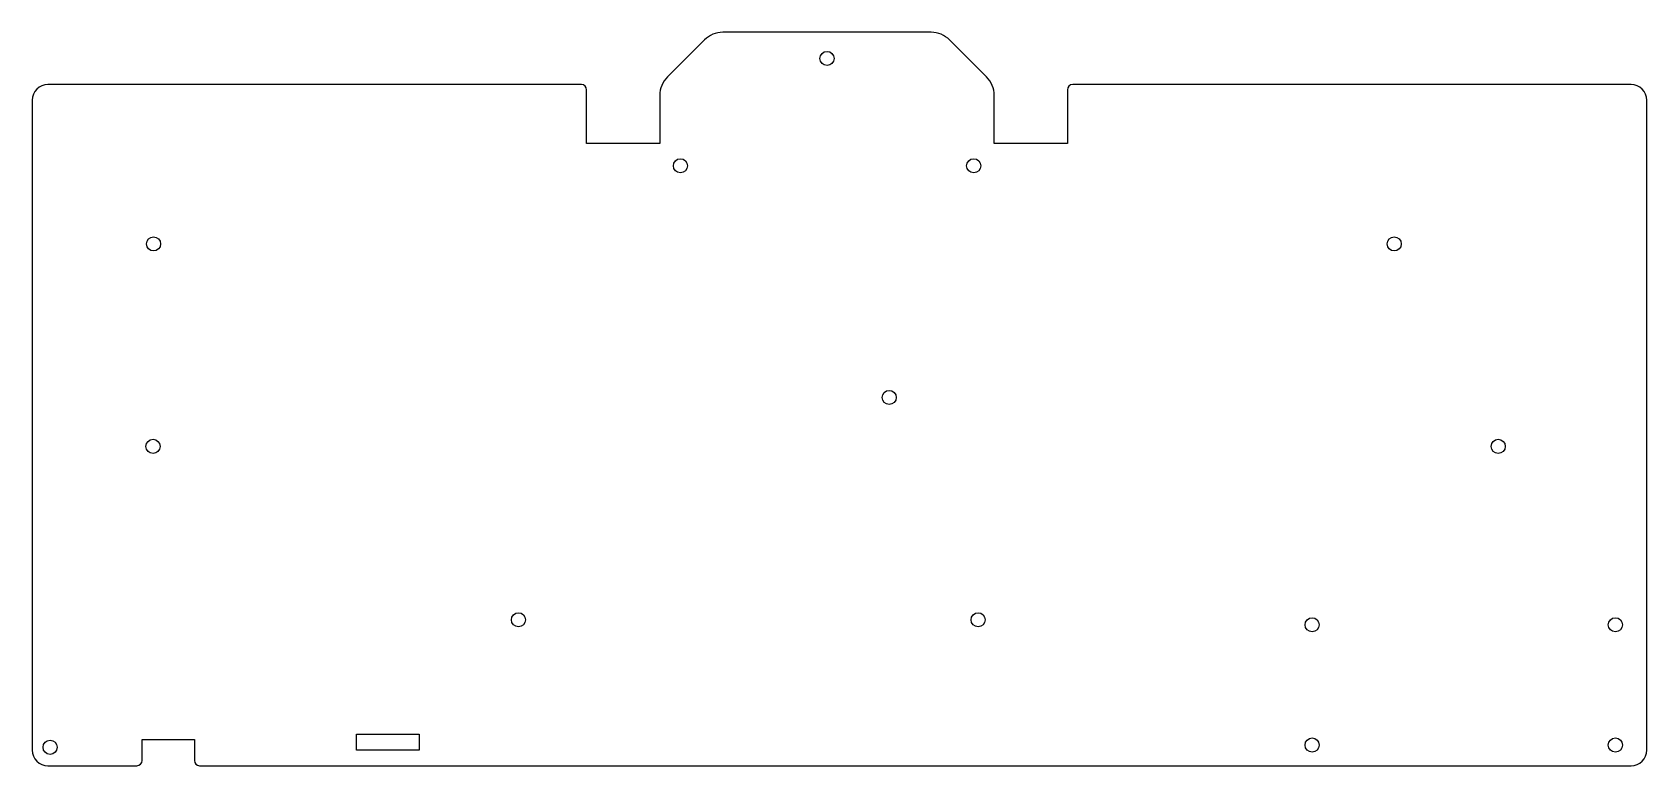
# Model space of a CAD drawing. Header units: millimetres. Extents: x 0 to 309, y 7 to 147.
import ezdxf

# ---------------------------------------------------------------- set-up
doc = ezdxf.new("R2010")
doc.units = ezdxf.units.MM
doc.layers.get('0').update_dxf_attribs({"linetype": 'CONTINUOUS'})

msp = doc.modelspace()

# ---------------------------------------------------------------- linework, layer by layer
for p, q in [((128.56, 145.79), (121.49, 138.71)), ((171.93, 147.25), (132.1, 147.25)), ((182.54, 138.71), (175.46, 145.79)), ((105.03, 137.25), (3, 137.25)), ((106.03, 126), (106.03, 136.25)), ((198, 136.25), (198, 126)), ((305.8, 137.25), (199, 137.25)), ((0, 134.25), (0, 10)), ((120.03, 135.18), (120.03, 126)), ((184, 126), (184, 135.18)), ((308.8, 10), (308.8, 134.25)), ((120.03, 126), (106.03, 126)), ((198, 126), (184, 126)), ((21, 8), (21, 12)), ((21, 12), (31, 12)), ((31, 12), (31, 8)), ((3, 7), (20, 7)), ((32, 7), (305.8, 7))]:
    msp.add_line(p, q)
msp.add_lwpolyline([(74, 13), (74, 10), (62, 10), (62, 13)], close=True)
for centre in [(152.01, 142.25), (123.97, 121.72), (180.07, 121.72), (23.19, 106.78), (260.5, 106.78), (163.91, 77.42), (23.09, 68.07), (280.39, 68.07), (92.99, 34.9), (180.92, 34.9), (244.8, 33.95), (302.8, 33.95), (3.4, 10.52), (244.8, 10.95), (302.8, 10.95)]:
    msp.add_circle(centre, 1.35)
for centre, radius, start, end in [((132.1, 142.25), 5, 90, 135), ((171.93, 142.25), 5, 45, 90), ((3, 134.25), 3, 90, 180), ((105.03, 136.25), 1, 0, 90), ((125.03, 135.18), 5, 135, 180), ((179, 135.18), 5, 0, 45), ((199, 136.25), 1, 90, 180), ((305.8, 134.25), 3, 0, 90), ((3, 10), 3, 180, 270), ((305.8, 10), 3, 270, 360), ((20, 8), 1, 270, 360), ((32, 8), 1, 180, 270)]:
    msp.add_arc(centre, radius, start, end)

doc.saveas('drawing.dxf')
